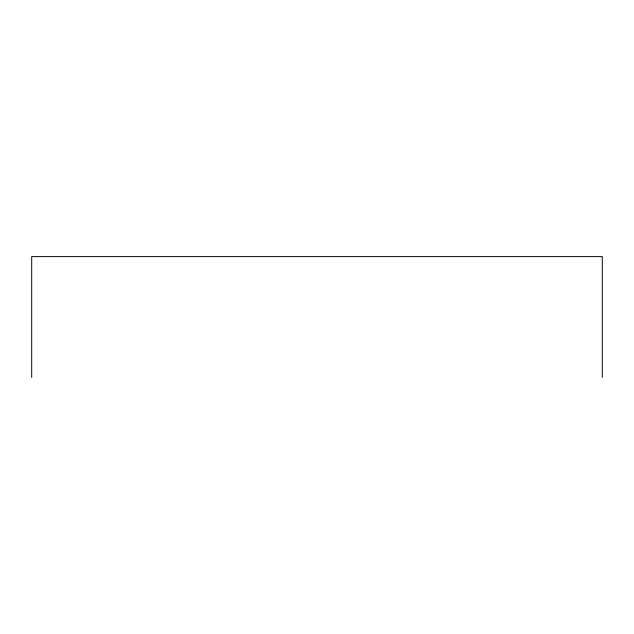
<?xml version="1.0" encoding="UTF-8"?>
<svg xmlns="http://www.w3.org/2000/svg" width="634" height="634" viewBox="0 0 634 634"><rect width="100%" height="100%" fill="white"/><g stroke="black" fill="none" stroke-linecap="round" stroke-linejoin="round"><path stroke-width="0.95" d="M602.3 377.388L602.3 256.611L31.7 256.611L31.7 377.388"/></g></svg>
